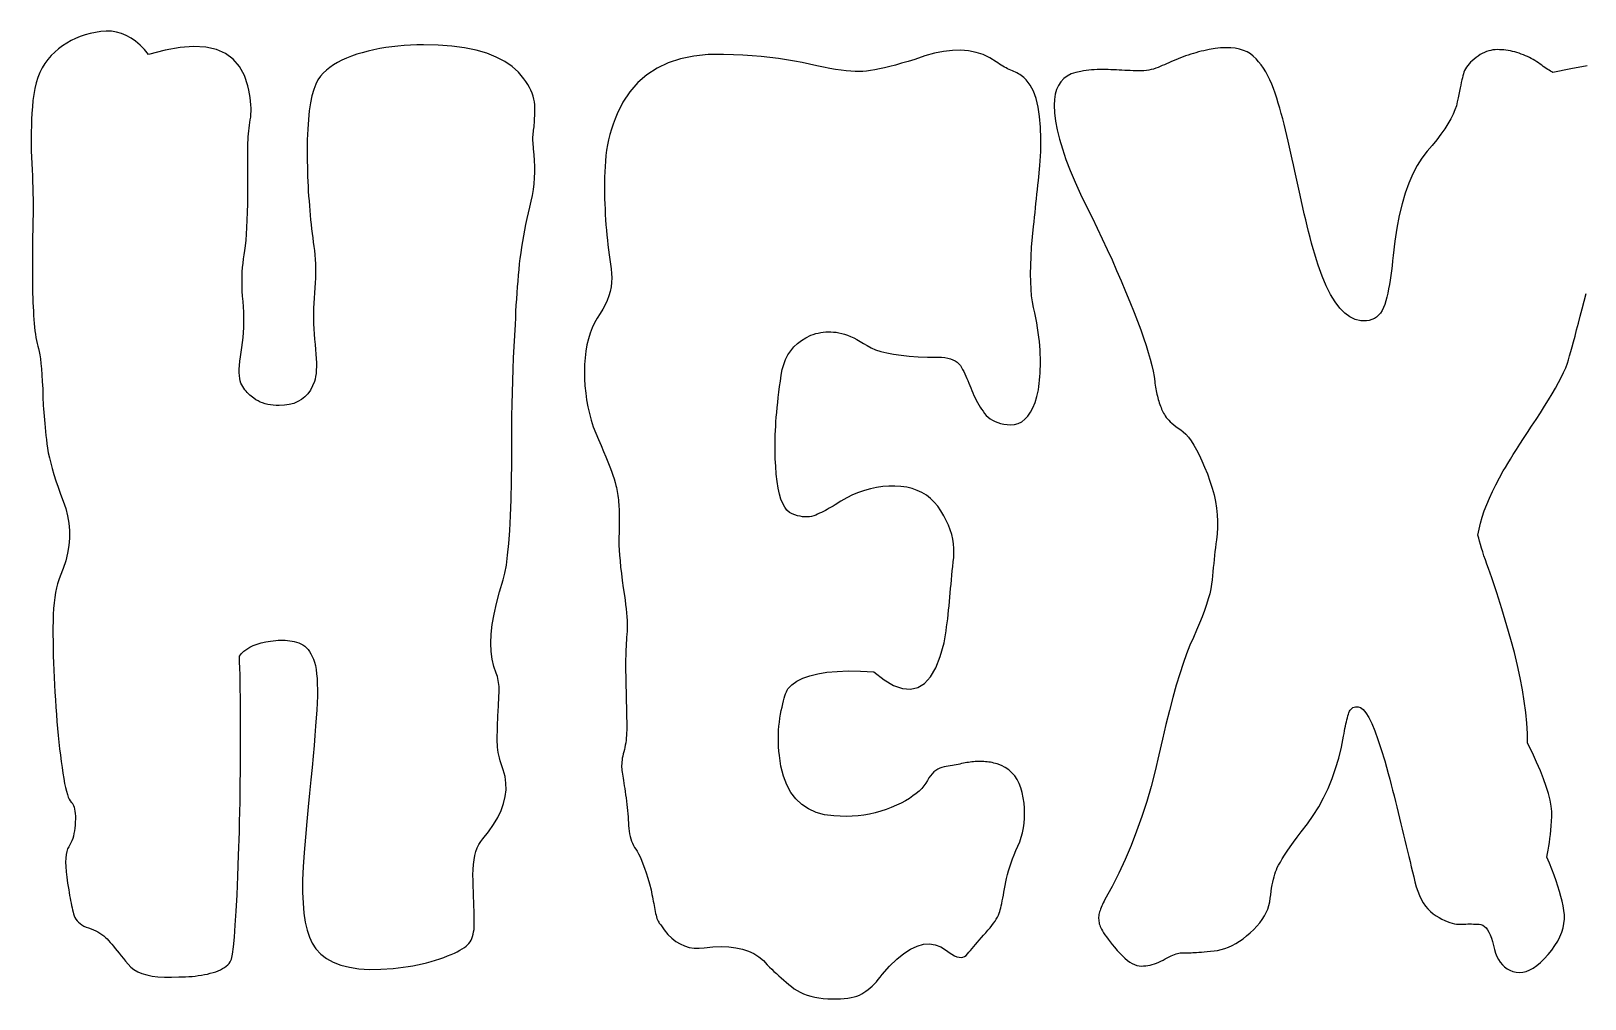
# Model space of a CAD drawing. Header units: millimetres. Extents: x 5 to 265, y 5 to 96.
# Drawn here: x 5 to 41.16, y 69.5 to 92.03 of the extents above; entities that cross this region are included whole.
import ezdxf

# ---------------------------------------------------------------- set-up
doc = ezdxf.new("R2010")
doc.units = ezdxf.units.MM

msp = doc.modelspace()

# ---------------------------------------------------------------- linework, layer by layer
at = {"layer": 'Schnitt'}
for points in [[(7.537, 91.708), (7.434, 91.797), (7.327, 91.871), (7.217, 91.932), (7.104, 91.978), (6.988, 92.011), (6.869, 92.029), (6.747, 92.033), (6.622, 92.023), (6.497, 92.003), (6.376, 91.977), (6.259, 91.945), (6.146, 91.906), (6.037, 91.861), (5.932, 91.81), (5.831, 91.753), (5.734, 91.69), (5.64, 91.62), (5.551, 91.544), (5.467, 91.462), (5.391, 91.373), (5.322, 91.277), (5.26, 91.175), (5.206, 91.065), (5.159, 90.949), (5.119, 90.826), (5.087, 90.697), (5.062, 90.56), (5.044, 90.417), (5.031, 90.271), (5.02, 90.124), (5.012, 89.978), (5.006, 89.831), (5.002, 89.685), (5, 89.538), (5.001, 89.392), (5.003, 89.245), (5.008, 89.099), (5.016, 88.952), (5.024, 88.807), (5.03, 88.665), (5.036, 88.525), (5.041, 88.389), (5.044, 88.255), (5.046, 88.124), (5.047, 87.995), (5.047, 87.87), (5.046, 87.747), (5.044, 87.628), (5.041, 87.51), (5.039, 87.392), (5.037, 87.275), (5.035, 87.159), (5.033, 87.043), (5.032, 86.928), (5.031, 86.813), (5.03, 86.699), (5.03, 86.585), (5.03, 86.472), (5.03, 86.36), (5.031, 86.25), (5.032, 86.141), (5.034, 86.033), (5.037, 85.926), (5.04, 85.821), (5.044, 85.718), (5.048, 85.616), (5.053, 85.515), (5.058, 85.416), (5.064, 85.319), (5.072, 85.227), (5.08, 85.139), (5.09, 85.055), (5.1, 84.975), (5.112, 84.9), (5.125, 84.829), (5.139, 84.762), (5.154, 84.699), (5.171, 84.641), (5.187, 84.577), (5.202, 84.498), (5.216, 84.403), (5.229, 84.294), (5.241, 84.169), (5.252, 84.029), (5.261, 83.874), (5.27, 83.703), (5.277, 83.517), (5.283, 83.316), (5.289, 83.237), (5.296, 83.155), (5.303, 83.071), (5.311, 82.985), (5.319, 82.897), (5.327, 82.808), (5.337, 82.716), (5.347, 82.622), (5.357, 82.527), (5.368, 82.429), (5.382, 82.327), (5.401, 82.218), (5.426, 82.101), (5.456, 81.978), (5.491, 81.848), (5.532, 81.71), (5.578, 81.566), (5.629, 81.414), (5.686, 81.256), (5.748, 81.09), (5.806, 80.921), (5.849, 80.75), (5.878, 80.578), (5.893, 80.405), (5.893, 80.231), (5.879, 80.056), (5.85, 79.879), (5.807, 79.702), (5.75, 79.523), (5.678, 79.343), (5.646, 79.26), (5.617, 79.169), (5.592, 79.07), (5.57, 78.962), (5.551, 78.847), (5.536, 78.723), (5.524, 78.591), (5.516, 78.451), (5.511, 78.302), (5.509, 78.146), (5.509, 77.985), (5.511, 77.822), (5.514, 77.658), (5.518, 77.492), (5.523, 77.325), (5.529, 77.157), (5.537, 76.987), (5.545, 76.816), (5.555, 76.643), (5.565, 76.469), (5.577, 76.296), (5.589, 76.127), (5.603, 75.96), (5.617, 75.797), (5.632, 75.638), (5.648, 75.482), (5.665, 75.329), (5.682, 75.18), (5.701, 75.034), (5.72, 74.891), (5.74, 74.756), (5.76, 74.634), (5.781, 74.523), (5.801, 74.425), (5.822, 74.338), (5.844, 74.264), (5.865, 74.202), (5.887, 74.152), (5.909, 74.114), (5.932, 74.088), (5.953, 74.066), (5.972, 74.038), (5.988, 74.005), (6.001, 73.966), (6.013, 73.923), (6.021, 73.874), (6.027, 73.819), (6.031, 73.759), (6.032, 73.694), (6.03, 73.623), (6.026, 73.552), (6.019, 73.483), (6.01, 73.417), (5.999, 73.355), (5.984, 73.296), (5.968, 73.239), (5.948, 73.186), (5.926, 73.136), (5.902, 73.089), (5.875, 73.046), (5.85, 72.998), (5.83, 72.938), (5.816, 72.867), (5.808, 72.784), (5.805, 72.69), (5.808, 72.584), (5.816, 72.467), (5.83, 72.338), (5.85, 72.197), (5.875, 72.045), (5.886, 71.979), (5.898, 71.915), (5.909, 71.853), (5.92, 71.793), (5.932, 71.735), (5.943, 71.68), (5.954, 71.627), (5.965, 71.576), (5.977, 71.528), (5.988, 71.482), (6.002, 71.438), (6.02, 71.397), (6.043, 71.358), (6.071, 71.322), (6.104, 71.288), (6.142, 71.257), (6.184, 71.228), (6.231, 71.202), (6.283, 71.179), (6.34, 71.158), (6.398, 71.137), (6.453, 71.114), (6.506, 71.09), (6.557, 71.063), (6.604, 71.034), (6.65, 71.004), (6.692, 70.971), (6.732, 70.937), (6.77, 70.9), (6.805, 70.862), (6.84, 70.821), (6.877, 70.777), (6.917, 70.73), (6.958, 70.679), (7.002, 70.626), (7.049, 70.569), (7.097, 70.51), (7.148, 70.447), (7.201, 70.381), (7.256, 70.312), (7.318, 70.246), (7.393, 70.188), (7.481, 70.138), (7.581, 70.096), (7.693, 70.062), (7.817, 70.037), (7.954, 70.019), (8.104, 70.01), (8.265, 70.009), (8.439, 70.017), (8.518, 70.017), (8.595, 70.02), (8.671, 70.024), (8.746, 70.03), (8.82, 70.038), (8.892, 70.047), (8.964, 70.058), (9.035, 70.071), (9.104, 70.085), (9.172, 70.101), (9.238, 70.119), (9.299, 70.139), (9.356, 70.161), (9.409, 70.184), (9.457, 70.21), (9.502, 70.238), (9.542, 70.268), (9.578, 70.299), (9.609, 70.333), (9.637, 70.369), (9.662, 70.432), (9.686, 70.549), (9.709, 70.718), (9.732, 70.941), (9.753, 71.218), (9.774, 71.547), (9.794, 71.93), (9.813, 72.366), (9.831, 72.855), (9.848, 73.398), (9.854, 73.629), (9.858, 73.859), (9.863, 74.09), (9.866, 74.32), (9.869, 74.55), (9.872, 74.779), (9.874, 75.008), (9.875, 75.237), (9.876, 75.466), (9.876, 75.694), (9.876, 75.918), (9.875, 76.131), (9.874, 76.335), (9.872, 76.528), (9.869, 76.712), (9.866, 76.886), (9.863, 77.05), (9.858, 77.205), (9.854, 77.349), (9.848, 77.484), (9.897, 77.543), (9.954, 77.597), (10.019, 77.647), (10.092, 77.691), (10.172, 77.73), (10.261, 77.764), (10.357, 77.793), (10.461, 77.817), (10.574, 77.836), (10.694, 77.85), (10.75, 77.854), (10.805, 77.857), (10.86, 77.857), (10.915, 77.854), (10.968, 77.85), (11.022, 77.843), (11.074, 77.834), (11.126, 77.823), (11.178, 77.809), (11.229, 77.794), (11.278, 77.774), (11.325, 77.749), (11.368, 77.718), (11.409, 77.681), (11.447, 77.639), (11.483, 77.591), (11.515, 77.537), (11.545, 77.478), (11.571, 77.413), (11.595, 77.343), (11.616, 77.264), (11.633, 77.174), (11.646, 77.072), (11.656, 76.96), (11.662, 76.836), (11.665, 76.7), (11.663, 76.554), (11.658, 76.396), (11.65, 76.227), (11.638, 76.047), (11.622, 75.851), (11.605, 75.638), (11.585, 75.406), (11.563, 75.156), (11.539, 74.888), (11.512, 74.601), (11.484, 74.296), (11.453, 73.973), (11.419, 73.631), (11.384, 73.271), (11.353, 72.914), (11.332, 72.582), (11.321, 72.274), (11.321, 71.991), (11.331, 71.732), (11.352, 71.498), (11.383, 71.288), (11.425, 71.102), (11.477, 70.942), (11.539, 70.805), (11.629, 70.668), (11.741, 70.547), (11.875, 70.445), (12.03, 70.359), (12.208, 70.291), (12.408, 70.241), (12.63, 70.208), (12.873, 70.192), (13.139, 70.194), (13.427, 70.214), (13.544, 70.226), (13.66, 70.241), (13.773, 70.258), (13.884, 70.277), (13.994, 70.298), (14.101, 70.322), (14.207, 70.348), (14.311, 70.376), (14.412, 70.406), (14.512, 70.439), (14.607, 70.473), (14.695, 70.506), (14.777, 70.539), (14.852, 70.572), (14.92, 70.605), (14.982, 70.637), (15.036, 70.669), (15.084, 70.701), (15.125, 70.732), (15.16, 70.763), (15.189, 70.796), (15.216, 70.832), (15.239, 70.871), (15.259, 70.914), (15.276, 70.96), (15.29, 71.01), (15.301, 71.063), (15.309, 71.119), (15.313, 71.179), (15.315, 71.242), (15.315, 71.311), (15.314, 71.387), (15.312, 71.47), (15.31, 71.56), (15.308, 71.658), (15.305, 71.763), (15.301, 71.875), (15.297, 71.995), (15.292, 72.122), (15.287, 72.257), (15.284, 72.391), (15.287, 72.516), (15.295, 72.634), (15.309, 72.744), (15.329, 72.845), (15.354, 72.938), (15.385, 73.023), (15.422, 73.1), (15.464, 73.168), (15.512, 73.229), (15.649, 73.397), (15.766, 73.564), (15.863, 73.728), (15.94, 73.892), (15.998, 74.053), (16.036, 74.213), (16.054, 74.371), (16.053, 74.527), (16.032, 74.682), (15.991, 74.835), (15.964, 74.907), (15.94, 74.978), (15.919, 75.047), (15.901, 75.114), (15.885, 75.18), (15.873, 75.244), (15.863, 75.306), (15.856, 75.367), (15.852, 75.426), (15.85, 75.483), (15.85, 75.54), (15.851, 75.596), (15.851, 75.653), (15.852, 75.711), (15.854, 75.768), (15.855, 75.826), (15.857, 75.884), (15.859, 75.943), (15.862, 76.002), (15.864, 76.061), (15.867, 76.12), (15.87, 76.178), (15.873, 76.236), (15.876, 76.293), (15.878, 76.349), (15.881, 76.406), (15.884, 76.461), (15.887, 76.516), (15.89, 76.57), (15.892, 76.624), (15.894, 76.677), (15.894, 76.728), (15.892, 76.779), (15.888, 76.827), (15.882, 76.874), (15.874, 76.92), (15.864, 76.964), (15.852, 77.007), (15.838, 77.049), (15.822, 77.089), (15.768, 77.243), (15.73, 77.41), (15.707, 77.592), (15.7, 77.788), (15.709, 77.998), (15.734, 78.222), (15.775, 78.46), (15.831, 78.712), (15.903, 78.978), (15.991, 79.259), (16.029, 79.413), (16.062, 79.605), (16.092, 79.835), (16.117, 80.102), (16.139, 80.407), (16.157, 80.75), (16.171, 81.131), (16.18, 81.549), (16.186, 82.005), (16.188, 82.499), (16.189, 82.785), (16.192, 83.067), (16.196, 83.346), (16.202, 83.622), (16.209, 83.894), (16.219, 84.163), (16.23, 84.428), (16.242, 84.69), (16.257, 84.949), (16.273, 85.204), (16.279, 85.355), (16.286, 85.504), (16.294, 85.651), (16.302, 85.795), (16.312, 85.937), (16.322, 86.077), (16.333, 86.214), (16.345, 86.35), (16.358, 86.483), (16.371, 86.613), (16.387, 86.743), (16.404, 86.874), (16.423, 87.005), (16.444, 87.136), (16.467, 87.268), (16.492, 87.401), (16.518, 87.534), (16.547, 87.668), (16.578, 87.803), (16.611, 87.938), (16.642, 88.073), (16.668, 88.208), (16.69, 88.343), (16.706, 88.479), (16.717, 88.614), (16.723, 88.749), (16.723, 88.884), (16.719, 89.02), (16.71, 89.155), (16.696, 89.29), (16.69, 89.34), (16.687, 89.389), (16.684, 89.436), (16.682, 89.482), (16.681, 89.526), (16.682, 89.569), (16.684, 89.611), (16.687, 89.651), (16.69, 89.69), (16.696, 89.727), (16.701, 89.765), (16.706, 89.806), (16.71, 89.851), (16.714, 89.898), (16.717, 89.949), (16.719, 90.003), (16.721, 90.059), (16.723, 90.119), (16.723, 90.182), (16.724, 90.248), (16.721, 90.316), (16.714, 90.383), (16.701, 90.451), (16.683, 90.519), (16.66, 90.586), (16.632, 90.654), (16.599, 90.722), (16.561, 90.789), (16.518, 90.857), (16.47, 90.925), (16.345, 91.074), (16.196, 91.209), (16.023, 91.327), (15.825, 91.429), (15.604, 91.516), (15.358, 91.587), (15.087, 91.642), (14.793, 91.682), (14.474, 91.706), (14.131, 91.713), (13.98, 91.712), (13.831, 91.706), (13.684, 91.697), (13.538, 91.684), (13.395, 91.668), (13.254, 91.648), (13.115, 91.624), (12.977, 91.596), (12.842, 91.565), (12.708, 91.53), (12.579, 91.492), (12.458, 91.45), (12.343, 91.404), (12.235, 91.355), (12.134, 91.301), (12.041, 91.245), (11.954, 91.184), (11.874, 91.12), (11.802, 91.052), (11.736, 90.981), (11.677, 90.897), (11.625, 90.794), (11.578, 90.67), (11.538, 90.526), (11.504, 90.361), (11.476, 90.176), (11.454, 89.971), (11.439, 89.746), (11.429, 89.5), (11.426, 89.234), (11.427, 89.116), (11.428, 88.998), (11.43, 88.881), (11.433, 88.765), (11.437, 88.649), (11.441, 88.534), (11.447, 88.419), (11.453, 88.305), (11.46, 88.192), (11.469, 88.079), (11.477, 87.967), (11.487, 87.856), (11.496, 87.747), (11.507, 87.639), (11.518, 87.533), (11.529, 87.428), (11.542, 87.324), (11.554, 87.222), (11.567, 87.121), (11.581, 87.022), (11.594, 86.922), (11.604, 86.821), (11.612, 86.717), (11.617, 86.612), (11.62, 86.504), (11.62, 86.395), (11.618, 86.283), (11.613, 86.17), (11.605, 86.054), (11.595, 85.937), (11.585, 85.819), (11.578, 85.7), (11.573, 85.581), (11.571, 85.461), (11.571, 85.342), (11.573, 85.222), (11.579, 85.102), (11.586, 84.981), (11.597, 84.86), (11.609, 84.739), (11.622, 84.622), (11.631, 84.511), (11.638, 84.408), (11.641, 84.311), (11.641, 84.222), (11.638, 84.139), (11.632, 84.064), (11.623, 83.996), (11.611, 83.934), (11.595, 83.88), (11.552, 83.773), (11.5, 83.677), (11.439, 83.593), (11.37, 83.519), (11.292, 83.457), (11.206, 83.407), (11.112, 83.367), (11.009, 83.339), (10.898, 83.322), (10.778, 83.316), (10.706, 83.318), (10.637, 83.323), (10.571, 83.332), (10.508, 83.344), (10.447, 83.359), (10.389, 83.377), (10.334, 83.399), (10.282, 83.425), (10.233, 83.453), (10.186, 83.486), (10.153, 83.509), (10.121, 83.534), (10.09, 83.561), (10.06, 83.589), (10.031, 83.619), (10.004, 83.651), (9.977, 83.685), (9.952, 83.72), (9.928, 83.757), (9.905, 83.796), (9.884, 83.839), (9.868, 83.889), (9.856, 83.947), (9.848, 84.012), (9.845, 84.084), (9.845, 84.164), (9.85, 84.251), (9.86, 84.346), (9.873, 84.447), (9.891, 84.556), (9.909, 84.67), (9.924, 84.784), (9.936, 84.9), (9.945, 85.016), (9.95, 85.134), (9.953, 85.253), (9.953, 85.373), (9.949, 85.494), (9.943, 85.616), (9.933, 85.74), (9.923, 85.862), (9.916, 85.982), (9.912, 86.098), (9.91, 86.211), (9.912, 86.321), (9.916, 86.428), (9.923, 86.532), (9.933, 86.632), (9.946, 86.73), (9.961, 86.825), (9.977, 86.925), (9.991, 87.038), (10.004, 87.166), (10.015, 87.307), (10.024, 87.462), (10.032, 87.631), (10.038, 87.814), (10.042, 88.01), (10.045, 88.221), (10.046, 88.445), (10.046, 89.29), (10.046, 89.363), (10.048, 89.434), (10.051, 89.505), (10.055, 89.574), (10.06, 89.642), (10.066, 89.709), (10.073, 89.775), (10.082, 89.84), (10.091, 89.904), (10.102, 89.966), (10.111, 90.03), (10.118, 90.097), (10.12, 90.168), (10.12, 90.241), (10.116, 90.319), (10.109, 90.399), (10.098, 90.483), (10.084, 90.571), (10.066, 90.661), (10.046, 90.755), (9.967, 91.001), (9.854, 91.209), (9.707, 91.378), (9.527, 91.508), (9.313, 91.601), (9.065, 91.655), (8.783, 91.671), (8.468, 91.648), (8.118, 91.587), (7.735, 91.488), (7.638, 91.605)], [(18.854, 75.582), (18.848, 75.525), (18.84, 75.469), (18.831, 75.415), (18.82, 75.361), (18.808, 75.309), (18.795, 75.258), (18.782, 75.208), (18.771, 75.159), (18.761, 75.112), (18.754, 75.066), (18.749, 75.022), (18.746, 74.979), (18.744, 74.937), (18.745, 74.897), (18.748, 74.858), (18.753, 74.821), (18.758, 74.782), (18.765, 74.74), (18.772, 74.693), (18.78, 74.643), (18.788, 74.588), (18.796, 74.53), (18.806, 74.468), (18.816, 74.402), (18.826, 74.331), (18.837, 74.257), (18.848, 74.182), (18.858, 74.107), (18.867, 74.033), (18.875, 73.96), (18.883, 73.887), (18.889, 73.816), (18.895, 73.745), (18.9, 73.676), (18.904, 73.607), (18.907, 73.539), (18.912, 73.472), (18.919, 73.409), (18.929, 73.347), (18.941, 73.289), (18.957, 73.232), (18.975, 73.179), (18.996, 73.127), (19.02, 73.079), (19.047, 73.033), (19.077, 72.989), (19.108, 72.942), (19.14, 72.884), (19.173, 72.816), (19.207, 72.737), (19.242, 72.648), (19.278, 72.548), (19.314, 72.438), (19.352, 72.318), (19.39, 72.187), (19.429, 72.045), (19.44, 71.99), (19.451, 71.935), (19.461, 71.881), (19.472, 71.829), (19.482, 71.778), (19.491, 71.727), (19.501, 71.678), (19.51, 71.631), (19.519, 71.584), (19.527, 71.538), (19.536, 71.494), (19.546, 71.454), (19.557, 71.416), (19.568, 71.38), (19.58, 71.348), (19.593, 71.318), (19.607, 71.292), (19.622, 71.268), (19.638, 71.246), (19.654, 71.228), (19.735, 71.111), (19.821, 71.008), (19.911, 70.92), (20.006, 70.845), (20.105, 70.784), (20.209, 70.738), (20.317, 70.705), (20.43, 70.687), (20.547, 70.683), (20.669, 70.693), (20.871, 70.714), (21.061, 70.722), (21.238, 70.716), (21.403, 70.697), (21.556, 70.665), (21.697, 70.618), (21.824, 70.559), (21.94, 70.485), (22.043, 70.399), (22.134, 70.298), (22.185, 70.248), (22.238, 70.197), (22.291, 70.146), (22.346, 70.095), (22.402, 70.045), (22.458, 69.994), (22.517, 69.943), (22.576, 69.893), (22.636, 69.842), (22.697, 69.791), (22.762, 69.743), (22.83, 69.699), (22.904, 69.659), (22.981, 69.624), (23.064, 69.594), (23.151, 69.568), (23.242, 69.547), (23.338, 69.53), (23.438, 69.517), (23.543, 69.509), (23.647, 69.505), (23.746, 69.505), (23.839, 69.508), (23.926, 69.514), (24.008, 69.523), (24.084, 69.536), (24.154, 69.553), (24.219, 69.572), (24.278, 69.596), (24.332, 69.622), (24.382, 69.652), (24.432, 69.685), (24.481, 69.722), (24.53, 69.762), (24.578, 69.805), (24.626, 69.852), (24.673, 69.902), (24.719, 69.956), (24.765, 70.013), (24.811, 70.073), (24.983, 70.266), (25.15, 70.429), (25.312, 70.561), (25.469, 70.663), (25.621, 70.735), (25.768, 70.776), (25.909, 70.787), (26.046, 70.767), (26.178, 70.717), (26.304, 70.636), (26.37, 70.585), (26.432, 70.543), (26.491, 70.51), (26.545, 70.488), (26.597, 70.474), (26.644, 70.471), (26.688, 70.477), (26.728, 70.492), (26.764, 70.517), (26.797, 70.552), (26.829, 70.592), (26.864, 70.635), (26.9, 70.679), (26.939, 70.725), (26.98, 70.774), (27.024, 70.824), (27.069, 70.876), (27.117, 70.931), (27.168, 70.987), (27.22, 71.045), (27.271, 71.103), (27.319, 71.159), (27.362, 71.214), (27.4, 71.266), (27.435, 71.316), (27.465, 71.365), (27.491, 71.411), (27.513, 71.455), (27.531, 71.498), (27.544, 71.538), (27.555, 71.58), (27.567, 71.625), (27.579, 71.675), (27.591, 71.73), (27.604, 71.788), (27.617, 71.851), (27.63, 71.918), (27.643, 71.989), (27.657, 72.064), (27.671, 72.144), (27.686, 72.227), (27.705, 72.311), (27.727, 72.398), (27.752, 72.487), (27.78, 72.577), (27.811, 72.67), (27.845, 72.764), (27.883, 72.861), (27.923, 72.959), (27.967, 73.06), (28.009, 73.162), (28.044, 73.267), (28.073, 73.374), (28.095, 73.484), (28.111, 73.595), (28.121, 73.709), (28.123, 73.825), (28.12, 73.943), (28.11, 74.064), (28.093, 74.187), (28.07, 74.306), (28.038, 74.417), (27.998, 74.518), (27.949, 74.611), (27.893, 74.694), (27.828, 74.768), (27.755, 74.834), (27.674, 74.89), (27.585, 74.937), (27.488, 74.976), (27.448, 74.987), (27.409, 74.996), (27.369, 75.005), (27.33, 75.012), (27.29, 75.018), (27.251, 75.023), (27.212, 75.027), (27.172, 75.03), (27.133, 75.032), (27.093, 75.032), (27.054, 75.032), (27.014, 75.03), (26.975, 75.028), (26.935, 75.025), (26.896, 75.022), (26.856, 75.017), (26.817, 75.011), (26.778, 75.005), (26.738, 74.998), (26.699, 74.99), (26.659, 74.981), (26.618, 74.973), (26.575, 74.965), (26.532, 74.956), (26.487, 74.948), (26.442, 74.939), (26.395, 74.931), (26.347, 74.922), (26.298, 74.914), (26.248, 74.905), (26.198, 74.894), (26.15, 74.877), (26.103, 74.853), (26.058, 74.824), (26.015, 74.789), (25.974, 74.748), (25.934, 74.701), (25.896, 74.648), (25.86, 74.59), (25.825, 74.525), (25.782, 74.464), (25.73, 74.403), (25.67, 74.344), (25.602, 74.286), (25.526, 74.229), (25.441, 74.173), (25.349, 74.119), (25.248, 74.065), (25.139, 74.013), (25.022, 73.961), (24.9, 73.914), (24.775, 73.872), (24.647, 73.837), (24.517, 73.808), (24.385, 73.785), (24.249, 73.769), (24.112, 73.758), (23.972, 73.754), (23.829, 73.756), (23.684, 73.764), (23.468, 73.793), (23.272, 73.848), (23.096, 73.926), (22.94, 74.03), (22.803, 74.159), (22.686, 74.312), (22.589, 74.49), (22.511, 74.693), (22.454, 74.921), (22.416, 75.173), (22.406, 75.274), (22.399, 75.374), (22.395, 75.472), (22.393, 75.57), (22.395, 75.666), (22.399, 75.761), (22.406, 75.856), (22.416, 75.949), (22.428, 76.04), (22.444, 76.131), (22.461, 76.218), (22.478, 76.299), (22.495, 76.374), (22.511, 76.442), (22.528, 76.504), (22.545, 76.561), (22.562, 76.61), (22.579, 76.654), (22.596, 76.692), (22.613, 76.723), (22.704, 76.818), (22.819, 76.901), (22.959, 76.971), (23.122, 77.029), (23.31, 77.075), (23.522, 77.108), (23.759, 77.129), (24.02, 77.138), (24.304, 77.134), (24.614, 77.117), (24.853, 76.931), (25.076, 76.802), (25.281, 76.728), (25.47, 76.712), (25.642, 76.751), (25.797, 76.847), (25.935, 76.999), (26.056, 77.208), (26.16, 77.472), (26.248, 77.794), (26.264, 77.884), (26.28, 77.976), (26.295, 78.069), (26.309, 78.163), (26.322, 78.259), (26.334, 78.355), (26.345, 78.452), (26.356, 78.551), (26.366, 78.651), (26.375, 78.752), (26.383, 78.853), (26.392, 78.955), (26.401, 79.057), (26.411, 79.16), (26.42, 79.262), (26.43, 79.365), (26.441, 79.469), (26.451, 79.572), (26.462, 79.676), (26.473, 79.78), (26.48, 79.885), (26.479, 79.99), (26.47, 80.097), (26.453, 80.204), (26.427, 80.312), (26.394, 80.421), (26.352, 80.531), (26.302, 80.641), (26.244, 80.753), (26.177, 80.865), (26.103, 80.972), (26.022, 81.068), (25.933, 81.154), (25.837, 81.228), (25.734, 81.291), (25.623, 81.343), (25.505, 81.385), (25.379, 81.415), (25.247, 81.434), (25.107, 81.443), (24.963, 81.441), (24.821, 81.43), (24.679, 81.409), (24.539, 81.38), (24.399, 81.341), (24.26, 81.292), (24.121, 81.235), (23.984, 81.168), (23.847, 81.091), (23.712, 81.006), (23.667, 80.978), (23.622, 80.951), (23.577, 80.925), (23.531, 80.9), (23.486, 80.876), (23.441, 80.852), (23.396, 80.829), (23.351, 80.808), (23.306, 80.787), (23.261, 80.766), (23.215, 80.749), (23.167, 80.736), (23.117, 80.727), (23.065, 80.724), (23.011, 80.724), (22.955, 80.729), (22.897, 80.739), (22.837, 80.753), (22.775, 80.771), (22.712, 80.795), (22.649, 80.829), (22.593, 80.88), (22.541, 80.948), (22.495, 81.034), (22.454, 81.136), (22.419, 81.256), (22.389, 81.393), (22.364, 81.547), (22.345, 81.719), (22.331, 81.908), (22.326, 81.993), (22.322, 82.08), (22.319, 82.169), (22.318, 82.259), (22.317, 82.351), (22.318, 82.445), (22.319, 82.541), (22.322, 82.638), (22.326, 82.737), (22.331, 82.837), (22.337, 82.941), (22.345, 83.047), (22.354, 83.157), (22.365, 83.27), (22.377, 83.387), (22.39, 83.507), (22.405, 83.63), (22.421, 83.757), (22.439, 83.887), (22.458, 84.021), (22.483, 84.152), (22.517, 84.275), (22.561, 84.389), (22.616, 84.494), (22.68, 84.592), (22.754, 84.68), (22.838, 84.761), (22.931, 84.832), (23.035, 84.896), (23.148, 84.951), (23.205, 84.972), (23.262, 84.99), (23.32, 85.004), (23.378, 85.016), (23.437, 85.025), (23.497, 85.03), (23.557, 85.033), (23.617, 85.032), (23.678, 85.028), (23.74, 85.021), (23.803, 85.011), (23.868, 84.995), (23.935, 84.976), (24.004, 84.951), (24.075, 84.923), (24.147, 84.889), (24.222, 84.852), (24.299, 84.809), (24.378, 84.763), (24.459, 84.711), (24.549, 84.66), (24.655, 84.615), (24.778, 84.575), (24.918, 84.54), (25.075, 84.511), (25.248, 84.486), (25.438, 84.468), (25.644, 84.454), (25.867, 84.446), (26.107, 84.444), (26.189, 84.441), (26.264, 84.434), (26.334, 84.422), (26.398, 84.405), (26.456, 84.384), (26.508, 84.357), (26.554, 84.326), (26.594, 84.29), (26.628, 84.25), (26.656, 84.204), (26.682, 84.156), (26.707, 84.106), (26.731, 84.055), (26.756, 84.003), (26.78, 83.95), (26.803, 83.896), (26.827, 83.841), (26.85, 83.785), (26.873, 83.727), (26.896, 83.669), (26.919, 83.61), (26.944, 83.553), (26.97, 83.496), (26.997, 83.441), (27.026, 83.387), (27.057, 83.334), (27.088, 83.282), (27.121, 83.231), (27.156, 83.182), (27.192, 83.133), (27.231, 83.088), (27.275, 83.046), (27.323, 83.009), (27.377, 82.976), (27.435, 82.947), (27.498, 82.922), (27.566, 82.902), (27.638, 82.885), (27.715, 82.873), (27.798, 82.866), (27.89, 82.874), (27.977, 82.898), (28.057, 82.939), (28.131, 82.996), (28.199, 83.07), (28.261, 83.16), (28.316, 83.266), (28.366, 83.389), (28.409, 83.528), (28.446, 83.683), (28.456, 83.757), (28.465, 83.833), (28.473, 83.911), (28.48, 83.992), (28.484, 84.074), (28.488, 84.158), (28.49, 84.244), (28.491, 84.332), (28.49, 84.422), (28.488, 84.514), (28.484, 84.609), (28.477, 84.706), (28.468, 84.807), (28.456, 84.911), (28.442, 85.018), (28.425, 85.128), (28.406, 85.241), (28.384, 85.357), (28.36, 85.476), (28.333, 85.599), (28.308, 85.729), (28.288, 85.873), (28.274, 86.029), (28.265, 86.199), (28.263, 86.381), (28.265, 86.576), (28.274, 86.784), (28.288, 87.006), (28.308, 87.24), (28.333, 87.487), (28.344, 87.594), (28.356, 87.701), (28.367, 87.808), (28.378, 87.915), (28.389, 88.022), (28.401, 88.129), (28.412, 88.236), (28.423, 88.343), (28.434, 88.45), (28.446, 88.558), (28.478, 88.906), (28.498, 89.228), (28.503, 89.525), (28.495, 89.797), (28.474, 90.044), (28.439, 90.265), (28.39, 90.461), (28.328, 90.631), (28.253, 90.777), (28.164, 90.896), (28.135, 90.924), (28.106, 90.95), (28.076, 90.975), (28.044, 90.998), (28.012, 91.02), (27.98, 91.04), (27.946, 91.059), (27.911, 91.077), (27.876, 91.093), (27.84, 91.108), (27.803, 91.122), (27.766, 91.139), (27.729, 91.156), (27.691, 91.175), (27.653, 91.196), (27.615, 91.218), (27.577, 91.241), (27.538, 91.265), (27.499, 91.292), (27.459, 91.319), (27.314, 91.411), (27.159, 91.484), (26.994, 91.537), (26.819, 91.571), (26.635, 91.587), (26.442, 91.583), (26.239, 91.56), (26.026, 91.517), (25.803, 91.456), (25.572, 91.375), (25.412, 91.327), (25.262, 91.283), (25.119, 91.243), (24.985, 91.209), (24.86, 91.178), (24.743, 91.152), (24.635, 91.131), (24.535, 91.114), (24.443, 91.101), (24.36, 91.094), (24.277, 91.09), (24.184, 91.091), (24.083, 91.097), (23.972, 91.107), (23.853, 91.122), (23.724, 91.141), (23.587, 91.165), (23.44, 91.193), (23.285, 91.225), (23.12, 91.263), (22.948, 91.3), (22.77, 91.335), (22.585, 91.366), (22.394, 91.393), (22.197, 91.418), (21.994, 91.438), (21.785, 91.456), (21.569, 91.47), (21.347, 91.481), (21.119, 91.488), (20.76, 91.484), (20.425, 91.451), (20.115, 91.387), (19.83, 91.294), (19.57, 91.171), (19.334, 91.018), (19.123, 90.835), (18.937, 90.622), (18.776, 90.38), (18.64, 90.107), (18.591, 89.989), (18.547, 89.869), (18.508, 89.749), (18.473, 89.627), (18.443, 89.505), (18.417, 89.382), (18.395, 89.258), (18.378, 89.134), (18.366, 89.008), (18.358, 88.882), (18.353, 88.755), (18.35, 88.629), (18.347, 88.504), (18.347, 88.379), (18.347, 88.255), (18.35, 88.131), (18.353, 88.008), (18.358, 87.885), (18.364, 87.763), (18.372, 87.642), (18.381, 87.521), (18.391, 87.402), (18.401, 87.285), (18.413, 87.168), (18.425, 87.054), (18.438, 86.94), (18.452, 86.828), (18.467, 86.718), (18.482, 86.608), (18.499, 86.501), (18.512, 86.394), (18.516, 86.288), (18.512, 86.182), (18.499, 86.077), (18.478, 85.972), (18.448, 85.868), (18.41, 85.765), (18.364, 85.662), (18.309, 85.56), (18.245, 85.458), (18.176, 85.353), (18.113, 85.242), (18.058, 85.123), (18.011, 84.998), (17.971, 84.866), (17.938, 84.728), (17.912, 84.582), (17.894, 84.43), (17.883, 84.271), (17.879, 84.105), (17.882, 83.938), (17.892, 83.772), (17.908, 83.608), (17.931, 83.447), (17.96, 83.288), (17.996, 83.132), (18.038, 82.977), (18.086, 82.825), (18.141, 82.675), (18.203, 82.527), (18.265, 82.385), (18.323, 82.25), (18.376, 82.123), (18.424, 82.005), (18.467, 81.893), (18.506, 81.79), (18.539, 81.695), (18.568, 81.608), (18.592, 81.528), (18.612, 81.457), (18.622, 81.411), (18.632, 81.365), (18.642, 81.318), (18.65, 81.27), (18.657, 81.221), (18.664, 81.171), (18.67, 81.12), (18.675, 81.069), (18.679, 81.017), (18.682, 80.964), (18.685, 80.908), (18.687, 80.85), (18.688, 80.788), (18.689, 80.722), (18.689, 80.654), (18.689, 80.582), (18.688, 80.506), (18.687, 80.427), (18.685, 80.345), (18.682, 80.259), (18.681, 80.167), (18.683, 80.065), (18.688, 79.953), (18.696, 79.831), (18.707, 79.699), (18.721, 79.558), (18.738, 79.406), (18.759, 79.245), (18.782, 79.074), (18.809, 78.893), (18.825, 78.787), (18.838, 78.685), (18.849, 78.587), (18.858, 78.491), (18.865, 78.399), (18.87, 78.311), (18.872, 78.226), (18.872, 78.144), (18.87, 78.066), (18.865, 77.991), (18.86, 77.923), (18.855, 77.853), (18.851, 77.783), (18.847, 77.711), (18.844, 77.639), (18.842, 77.565), (18.84, 77.49), (18.838, 77.414), (18.837, 77.337), (18.837, 77.258), (18.865, 75.821), (18.865, 75.76), (18.862, 75.699), (18.859, 75.64)]]:
    msp.add_lwpolyline(points, close=True, dxfattribs=at)
msp.add_lwpolyline([(41.215, 91.227), (40.837, 91.156), (40.421, 91.065), (40.393, 91.083), (40.363, 91.101), (40.332, 91.121), (40.3, 91.142), (40.266, 91.164), (40.232, 91.187), (40.196, 91.211), (40.16, 91.237), (40.122, 91.263), (40.083, 91.291), (40.043, 91.318), (40.002, 91.345), (39.96, 91.37), (39.916, 91.395), (39.872, 91.418), (39.826, 91.44), (39.779, 91.46), (39.732, 91.48), (39.682, 91.499), (39.632, 91.516), (39.582, 91.532), (39.531, 91.547), (39.48, 91.559), (39.429, 91.57), (39.379, 91.58), (39.328, 91.587), (39.277, 91.593), (39.227, 91.597), (39.176, 91.6), (39.125, 91.601), (39.075, 91.599), (39.024, 91.593), (38.974, 91.584), (38.925, 91.571), (38.875, 91.555), (38.826, 91.535), (38.777, 91.511), (38.728, 91.484), (38.68, 91.452), (38.632, 91.418), (38.586, 91.381), (38.544, 91.344), (38.505, 91.306), (38.47, 91.269), (38.438, 91.231), (38.411, 91.193), (38.386, 91.154), (38.366, 91.116), (38.349, 91.077), (38.336, 91.037), (38.325, 90.995), (38.312, 90.948), (38.3, 90.896), (38.287, 90.839), (38.273, 90.777), (38.258, 90.709), (38.243, 90.637), (38.228, 90.559), (38.212, 90.477), (38.195, 90.389), (38.173, 90.296), (38.14, 90.199), (38.096, 90.096), (38.042, 89.988), (37.977, 89.875), (37.901, 89.757), (37.815, 89.634), (37.717, 89.505), (37.609, 89.372), (37.491, 89.234), (37.371, 89.078), (37.261, 88.902), (37.159, 88.708), (37.067, 88.494), (36.984, 88.262), (36.909, 88.01), (36.844, 87.739), (36.787, 87.448), (36.74, 87.139), (36.702, 86.811), (36.69, 86.688), (36.677, 86.57), (36.663, 86.455), (36.648, 86.344), (36.631, 86.236), (36.614, 86.133), (36.595, 86.032), (36.576, 85.936), (36.555, 85.843), (36.533, 85.754), (36.508, 85.671), (36.479, 85.596), (36.445, 85.529), (36.407, 85.47), (36.364, 85.419), (36.316, 85.377), (36.265, 85.343), (36.208, 85.317), (36.147, 85.299), (36.082, 85.289), (35.949, 85.292), (35.82, 85.323), (35.696, 85.382), (35.577, 85.469), (35.462, 85.585), (35.352, 85.729), (35.246, 85.9), (35.144, 86.1), (35.047, 86.329), (34.955, 86.585), (34.916, 86.71), (34.878, 86.837), (34.84, 86.966), (34.804, 87.097), (34.768, 87.23), (34.733, 87.365), (34.699, 87.501), (34.666, 87.64), (34.634, 87.781), (34.603, 87.924), (34.572, 88.067), (34.541, 88.21), (34.51, 88.352), (34.479, 88.494), (34.448, 88.635), (34.417, 88.776), (34.386, 88.916), (34.355, 89.055), (34.324, 89.194), (34.293, 89.332), (34.261, 89.469), (34.23, 89.604), (34.197, 89.735), (34.164, 89.864), (34.131, 89.991), (34.097, 90.115), (34.062, 90.237), (34.027, 90.356), (33.991, 90.472), (33.954, 90.586), (33.916, 90.696), (33.876, 90.801), (33.832, 90.9), (33.785, 90.994), (33.736, 91.083), (33.684, 91.166), (33.629, 91.244), (33.571, 91.317), (33.511, 91.384), (33.447, 91.446), (33.379, 91.501), (33.302, 91.547), (33.219, 91.584), (33.127, 91.613), (33.028, 91.632), (32.921, 91.644), (32.807, 91.646), (32.685, 91.64), (32.556, 91.625), (32.419, 91.601), (32.357, 91.589), (32.295, 91.576), (32.234, 91.562), (32.173, 91.547), (32.112, 91.53), (32.052, 91.513), (31.992, 91.494), (31.932, 91.475), (31.872, 91.454), (31.813, 91.432), (31.754, 91.409), (31.697, 91.387), (31.641, 91.364), (31.585, 91.342), (31.531, 91.319), (31.478, 91.296), (31.426, 91.274), (31.376, 91.251), (31.326, 91.229), (31.278, 91.206), (31.229, 91.185), (31.178, 91.166), (31.126, 91.15), (31.072, 91.136), (31.017, 91.125), (30.96, 91.117), (30.901, 91.111), (30.84, 91.107), (30.778, 91.106), (30.714, 91.108), (30.649, 91.11), (30.584, 91.113), (30.52, 91.116), (30.455, 91.119), (30.39, 91.122), (30.325, 91.125), (30.26, 91.127), (30.196, 91.13), (30.131, 91.133), (30.066, 91.136), (30.001, 91.138), (29.937, 91.139), (29.873, 91.138), (29.809, 91.136), (29.745, 91.132), (29.682, 91.127), (29.619, 91.121), (29.556, 91.113), (29.494, 91.104), (29.432, 91.094), (29.314, 91.07), (29.209, 91.035), (29.116, 90.987), (29.035, 90.927), (28.967, 90.854), (28.911, 90.769), (28.868, 90.671), (28.837, 90.562), (28.818, 90.439), (28.812, 90.305), (28.82, 90.129), (28.842, 89.939), (28.88, 89.737), (28.934, 89.52), (29.002, 89.29), (29.086, 89.047), (29.185, 88.79), (29.299, 88.519), (29.428, 88.235), (29.573, 87.938), (29.695, 87.69), (29.815, 87.443), (29.932, 87.196), (30.046, 86.95), (30.158, 86.705), (30.266, 86.46), (30.372, 86.216), (30.475, 85.972), (30.575, 85.729), (30.672, 85.486), (30.753, 85.277), (30.826, 85.079), (30.892, 84.892), (30.951, 84.715), (31.003, 84.549), (31.047, 84.394), (31.084, 84.249), (31.114, 84.116), (31.136, 83.992), (31.151, 83.88), (31.157, 83.835), (31.163, 83.791), (31.17, 83.747), (31.178, 83.704), (31.186, 83.662), (31.195, 83.62), (31.204, 83.578), (31.214, 83.537), (31.224, 83.497), (31.235, 83.457), (31.247, 83.418), (31.259, 83.38), (31.272, 83.343), (31.285, 83.306), (31.299, 83.271), (31.313, 83.236), (31.328, 83.202), (31.344, 83.169), (31.36, 83.137), (31.376, 83.105), (31.395, 83.074), (31.418, 83.041), (31.446, 83.008), (31.478, 82.974), (31.514, 82.94), (31.554, 82.904), (31.598, 82.867), (31.647, 82.83), (31.7, 82.792), (31.757, 82.753), (31.816, 82.707), (31.876, 82.649), (31.937, 82.578), (31.998, 82.494), (32.06, 82.397), (32.122, 82.288), (32.185, 82.166), (32.248, 82.032), (32.312, 81.884), (32.377, 81.724), (32.437, 81.559), (32.489, 81.397), (32.532, 81.237), (32.566, 81.08), (32.591, 80.925), (32.608, 80.773), (32.616, 80.623), (32.615, 80.476), (32.606, 80.331), (32.588, 80.189), (32.577, 80.098), (32.566, 80.007), (32.555, 79.916), (32.545, 79.824), (32.535, 79.731), (32.525, 79.638), (32.516, 79.544), (32.507, 79.449), (32.498, 79.354), (32.489, 79.259), (32.477, 79.159), (32.458, 79.052), (32.432, 78.937), (32.399, 78.815), (32.359, 78.685), (32.312, 78.547), (32.257, 78.402), (32.196, 78.249), (32.128, 78.088), (32.052, 77.92), (31.973, 77.738), (31.894, 77.536), (31.815, 77.313), (31.735, 77.071), (31.654, 76.807), (31.574, 76.524), (31.493, 76.22), (31.412, 75.896), (31.331, 75.552), (31.249, 75.187), (31.163, 74.816), (31.069, 74.453), (30.965, 74.097), (30.853, 73.749), (30.732, 73.408), (30.602, 73.076), (30.463, 72.75), (30.316, 72.432), (30.16, 72.122), (29.995, 71.82), (29.974, 71.781), (29.954, 71.743), (29.935, 71.705), (29.919, 71.669), (29.904, 71.633), (29.891, 71.598), (29.879, 71.564), (29.869, 71.531), (29.861, 71.499), (29.855, 71.468), (29.85, 71.437), (29.847, 71.406), (29.847, 71.375), (29.848, 71.344), (29.851, 71.313), (29.856, 71.282), (29.863, 71.251), (29.873, 71.22), (29.884, 71.189), (29.897, 71.158), (29.913, 71.125), (29.935, 71.087), (29.961, 71.046), (29.992, 71), (30.027, 70.95), (30.068, 70.896), (30.113, 70.837), (30.163, 70.774), (30.218, 70.708), (30.277, 70.636), (30.339, 70.567), (30.399, 70.505), (30.458, 70.45), (30.516, 70.402), (30.573, 70.362), (30.629, 70.329), (30.684, 70.303), (30.737, 70.285), (30.79, 70.274), (30.841, 70.27), (30.892, 70.272), (30.942, 70.276), (30.993, 70.283), (31.044, 70.293), (31.094, 70.305), (31.145, 70.321), (31.196, 70.339), (31.247, 70.36), (31.297, 70.384), (31.348, 70.411), (31.398, 70.438), (31.445, 70.463), (31.49, 70.485), (31.533, 70.506), (31.573, 70.524), (31.612, 70.539), (31.648, 70.553), (31.682, 70.564), (31.713, 70.573), (31.743, 70.58), (31.76, 70.58), (31.779, 70.58), (31.798, 70.58), (31.819, 70.58), (31.841, 70.58), (31.864, 70.58), (31.888, 70.58), (31.914, 70.58), (31.94, 70.58), (31.968, 70.58), (31.999, 70.58), (32.036, 70.582), (32.078, 70.584), (32.126, 70.587), (32.179, 70.591), (32.238, 70.595), (32.303, 70.601), (32.374, 70.607), (32.45, 70.614), (32.532, 70.622), (32.616, 70.634), (32.701, 70.653), (32.785, 70.678), (32.87, 70.71), (32.954, 70.749), (33.039, 70.795), (33.123, 70.847), (33.208, 70.906), (33.292, 70.972), (33.377, 71.045), (33.458, 71.122), (33.531, 71.199), (33.596, 71.277), (33.654, 71.356), (33.704, 71.436), (33.747, 71.517), (33.782, 71.598), (33.81, 71.681), (33.83, 71.764), (33.842, 71.848), (33.851, 71.931), (33.861, 72.01), (33.872, 72.085), (33.885, 72.157), (33.898, 72.225), (33.913, 72.289), (33.929, 72.35), (33.945, 72.407), (33.964, 72.461), (33.983, 72.51), (34.006, 72.562), (34.037, 72.622), (34.076, 72.691), (34.122, 72.767), (34.176, 72.852), (34.238, 72.945), (34.307, 73.046), (34.384, 73.155), (34.468, 73.272), (34.56, 73.398), (34.707, 73.582), (34.843, 73.775), (34.969, 73.977), (35.083, 74.187), (35.187, 74.405), (35.281, 74.632), (35.363, 74.867), (35.435, 75.111), (35.496, 75.363), (35.547, 75.624), (35.558, 75.685), (35.569, 75.743), (35.58, 75.8), (35.592, 75.854), (35.603, 75.906), (35.614, 75.955), (35.625, 76.003), (35.637, 76.048), (35.648, 76.091), (35.659, 76.131), (35.672, 76.168), (35.686, 76.201), (35.703, 76.229), (35.722, 76.253), (35.744, 76.272), (35.767, 76.287), (35.793, 76.297), (35.822, 76.302), (35.852, 76.304), (35.885, 76.3), (35.942, 76.285), (36.003, 76.238), (36.066, 76.161), (36.133, 76.052), (36.202, 75.913), (36.274, 75.742), (36.348, 75.541), (36.426, 75.308), (36.506, 75.045), (36.589, 74.75), (36.623, 74.621), (36.656, 74.491), (36.689, 74.362), (36.722, 74.232), (36.755, 74.102), (36.787, 73.973), (36.819, 73.843), (36.851, 73.713), (36.882, 73.584), (36.913, 73.454), (36.944, 73.325), (36.975, 73.198), (37.005, 73.072), (37.035, 72.947), (37.065, 72.824), (37.094, 72.702), (37.123, 72.581), (37.152, 72.462), (37.181, 72.345), (37.209, 72.228), (37.239, 72.117), (37.274, 72.012), (37.313, 71.915), (37.356, 71.825), (37.403, 71.742), (37.454, 71.667), (37.51, 71.599), (37.57, 71.539), (37.634, 71.485), (37.702, 71.439), (37.771, 71.399), (37.837, 71.364), (37.901, 71.333), (37.961, 71.306), (38.019, 71.285), (38.074, 71.267), (38.126, 71.254), (38.176, 71.246), (38.222, 71.242), (38.266, 71.242), (38.308, 71.245), (38.351, 71.247), (38.394, 71.248), (38.437, 71.249), (38.481, 71.249), (38.524, 71.249), (38.568, 71.248), (38.613, 71.247), (38.658, 71.245), (38.702, 71.242), (38.746, 71.235), (38.788, 71.218), (38.828, 71.192), (38.865, 71.157), (38.9, 71.112), (38.932, 71.058), (38.963, 70.995), (38.991, 70.922), (39.017, 70.84), (39.041, 70.749), (39.06, 70.657), (39.086, 70.572), (39.117, 70.493), (39.153, 70.422), (39.196, 70.358), (39.243, 70.301), (39.297, 70.251), (39.356, 70.208), (39.421, 70.172), (39.491, 70.143), (39.566, 70.124), (39.641, 70.119), (39.719, 70.126), (39.798, 70.146), (39.879, 70.179), (39.961, 70.224), (40.046, 70.283), (40.132, 70.355), (40.219, 70.44), (40.309, 70.538), (40.393, 70.642), (40.468, 70.746), (40.531, 70.849), (40.584, 70.953), (40.626, 71.056), (40.657, 71.158), (40.677, 71.261), (40.687, 71.363), (40.686, 71.465), (40.675, 71.566), (40.656, 71.67), (40.632, 71.778), (40.604, 71.891), (40.571, 72.008), (40.534, 72.13), (40.492, 72.256), (40.446, 72.387), (40.395, 72.522), (40.34, 72.662), (40.28, 72.806), (40.297, 72.887), (40.312, 72.97), (40.326, 73.057), (40.339, 73.147), (40.351, 73.239), (40.362, 73.335), (40.371, 73.434), (40.38, 73.536), (40.387, 73.642), (40.393, 73.75), (40.393, 73.866), (40.38, 73.994), (40.354, 74.134), (40.316, 74.287), (40.266, 74.451), (40.204, 74.628), (40.129, 74.816), (40.041, 75.017), (39.942, 75.23), (39.83, 75.455), (39.825, 75.685), (39.81, 75.925), (39.786, 76.174), (39.753, 76.433), (39.71, 76.702), (39.657, 76.98), (39.595, 77.268), (39.523, 77.565), (39.442, 77.872), (39.351, 78.188), (39.311, 78.322), (39.272, 78.454), (39.232, 78.582), (39.193, 78.709), (39.153, 78.833), (39.114, 78.954), (39.074, 79.073), (39.035, 79.189), (38.996, 79.303), (38.956, 79.414), (38.918, 79.522), (38.882, 79.625), (38.848, 79.725), (38.816, 79.82), (38.787, 79.91), (38.76, 79.997), (38.735, 80.08), (38.713, 80.158), (38.692, 80.232), (38.674, 80.301), (38.7, 80.438), (38.734, 80.578), (38.775, 80.72), (38.823, 80.865), (38.879, 81.013), (38.941, 81.164), (39.012, 81.317), (39.089, 81.474), (39.174, 81.633), (39.266, 81.795), (39.314, 81.878), (39.369, 81.969), (39.429, 82.068), (39.496, 82.176), (39.569, 82.292), (39.648, 82.415), (39.733, 82.547), (39.825, 82.688), (39.923, 82.836), (40.027, 82.992), (40.131, 83.15), (40.227, 83.302), (40.318, 83.448), (40.401, 83.588), (40.478, 83.722), (40.548, 83.85), (40.611, 83.972), (40.667, 84.088), (40.717, 84.198), (40.759, 84.303), (40.783, 84.381), (40.809, 84.471), (40.837, 84.571), (40.868, 84.681), (40.9, 84.803), (40.935, 84.935), (40.972, 85.078), (41.012, 85.231), (41.054, 85.396), (41.098, 85.571), (41.144, 85.75), (41.195, 85.927)], dxfattribs=at)

doc.saveas('drawing.dxf')
